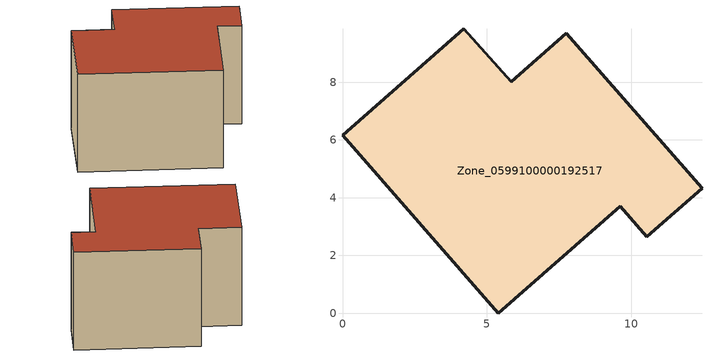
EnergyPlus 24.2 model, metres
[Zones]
Zone_0599100000192517
 floor ground (C_G): 5.38,0 0,6.16 4.2,9.85 5.83,8.01 7.74,9.68 12.44,4.32 10.53,2.65 9.61,3.7 z0
 wall outside (C_F): 5.83,8.01 4.2,9.85 0,6.16 5.38,0 9.61,3.7 10.53,2.65 12.44,4.32 7.74,9.68 5.83,8.01 z0:6.08
 roof outside (C_R): 12.44,4.32 7.74,9.68 5.83,8.01 4.2,9.85 0,6.16 5.38,0 9.61,3.7 10.53,2.65 z6.08
[BUILDING]
Pand.0599100000192517: North Axis=0; Terrain=City; Loads Convergence Tolerance Value=0.04; Temperature Convergence Tolerance Value=0.4; Solar Distribution=FullExterior; Maximum Number of Warmup Days=25; Minimum Number of Warmup Days=1
[Site:Location]
Rotterdam.The.Hague.AP_ZH_NLD Design_Conditions: Latitude=51.96; Longitude=4.45; Time Zone=1; Elevation=-4.5
[SITE:GROUNDTEMPERATURE:BUILDINGSURFACE]
18, 18, 18, 18, 18, 18, 18, 18, 18, 18, 18, 18
[MATERIAL] Thermal Absorptance=0.9; Solar Absorptance=0.7; Visible Absorptance=0.7
Name | Roughness | Thickness | Conductivity | Density | Specific Heat
G.TI.1946 | MediumSmooth | 0.15 | 1 | 540 | 1210
F.TI.1946 | Rough | 0.3 | 0.857143 | 1920 | 840
R.TI.1946 | MediumRough | 0.2 | 0.1 | 1500 | 1000
[CONSTRUCTION]
C_G: G.TI.1946
C_F: F.TI.1946
C_R: R.TI.1946
[ZONE]
Zone_0599100000192517: Type=1; Multiplier=1; Ceiling Height=Autocalculate; Volume=Autocalculate; Floor Area=autocalculate; Part of Total Floor Area=Yes
[ZONEINFILTRATION:DESIGNFLOWRATE]
Infil_Zone_0599100000192517: Zone or ZoneList or Space or SpaceList=Zone_0599100000192517; Schedule=AlwaysOn; Design Flow Rate Calculation Method=Flow/Area; Flow Rate per Floor Area=0.003; Constant Term Coefficient=1; Temperature Term Coefficient=0; Velocity Term Coefficient=0; Velocity Squared Term Coefficient=0
[HVACTEMPLATE:ZONE:IDEALLOADSAIRSYSTEM]
Zone_0599100000192517: Maximum Heating Supply Air Temperature=50; Minimum Cooling Supply Air Temperature=13; Maximum Heating Supply Air Humidity Ratio=0.0156; Minimum Cooling Supply Air Humidity Ratio=0.0077; Heating Limit=NoLimit; Cooling Limit=NoLimit; Dehumidification Control Type=ConstantSensibleHeatRatio; Cooling Sensible Heat Ratio=0.7; Dehumidification Setpoint=60; Humidification Control Type=None; Humidification Setpoint=30; Outdoor Air Method=None; Outdoor Air Flow Rate per Person=0.00944; Outdoor Air Flow Rate per Zone Floor Area=0; Outdoor Air Flow Rate per Zone=0; Demand Controlled Ventilation Type=None; Outdoor Air Economizer Type=NoEconomizer; Heat Recovery Type=None; Sensible Heat Recovery Effectiveness=0.7; Latent Heat Recovery Effectiveness=0.65
[ZONECONTROL:THERMOSTAT]
ThermostatControl_Zone_0599100000192517: Zone or ZoneList=Zone_0599100000192517; Control Type Schedule=DualSetpointControlType; Control 1=Thermostat_Zone_0599100000192517; Temperature Difference Between Cutout And Setpoint=0
[THERMOSTATSETPOINT:DUALSETPOINT]
Thermostat_Zone_0599100000192517: Heating Setpoint Temperature Schedule=HeatingSetpoint_Zone_0599100000192517; Cooling Setpoint Temperature Schedule=CoolingSetpoint_Zone_0599100000192517
[SCHEDULE:COMPACT]
HeatingSetpoint_Zone_0599100000192517: Through: 12/31, For: AllDays, Until: 24:00, 21
CoolingSetpoint_Zone_0599100000192517: Through: 12/31, For: AllDays, Until: 24:00, 24
DualSetpointControlType: Through: 12/31, For: AllDays, Until: 24:00, 4
AlwaysOn: Through: 12/31, For: AllDays, Until: 24:00, 1
